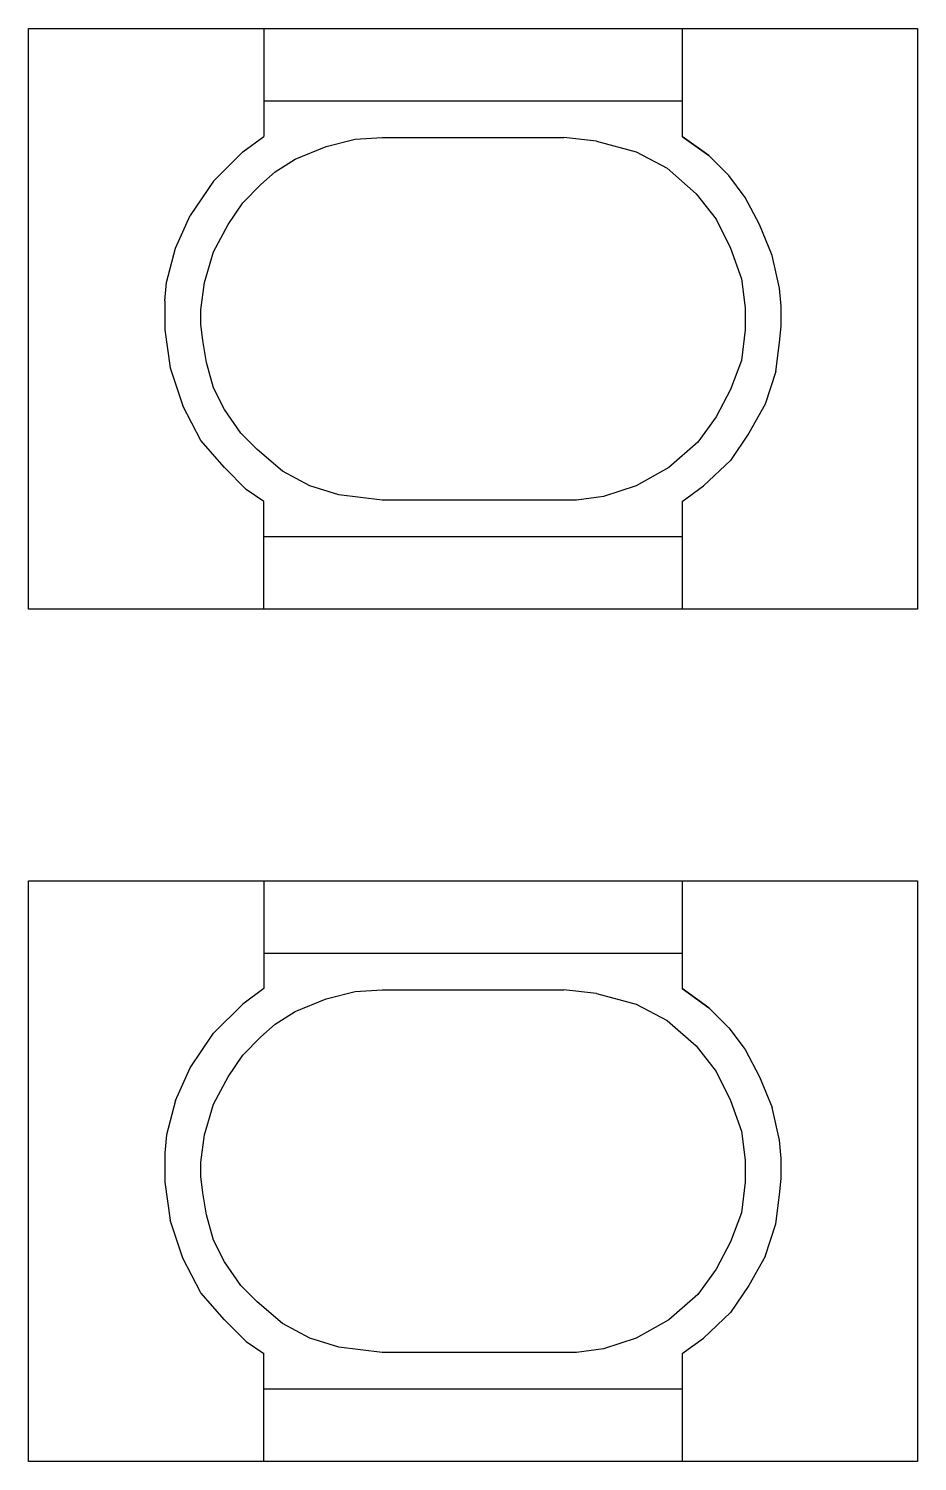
# Model space of a CAD drawing. Header units: millimetres. Extents: x 16604 to 36223, y 4309 to 8014.
# Drawn here: x 19497.86 to 19502.76, y 5302.41 to 5310.31 of the extents above; entities that cross this region are included whole.
import ezdxf

# ---------------------------------------------------------------- set-up
doc = ezdxf.new("R2010")
doc.units = ezdxf.units.MM
doc.layers.get('0').update_dxf_attribs({"lineweight": 35})

msp = doc.modelspace()

# ---------------------------------------------------------------- linework, layer by layer
at = {"color": 7, "linetype": 'Continuous', "lineweight": 25}
for p, q in [((19497.8599, 5310.3131), (19502.7599, 5310.3131)), ((19497.8599, 5307.1131), (19497.8599, 5310.3131)), ((19499.1559, 5310.3131), (19499.1559, 5309.7192)), ((19501.4638, 5310.3131), (19501.4638, 5309.7192)), ((19502.7599, 5310.3131), (19502.7599, 5307.1131)), ((19501.4638, 5309.9131), (19499.1559, 5309.9131)), ((19499.0399, 5309.6331), (19499.1559, 5309.7192)), ((19499.6599, 5309.7031), (19499.8099, 5309.7131)), ((19499.8099, 5309.7131), (19500.8099, 5309.7131)), ((19500.9899, 5309.6931), (19500.8099, 5309.7131)), ((19501.6099, 5309.6131), (19501.4638, 5309.7193)), ((19501.4638, 5309.7192), (19501.6099, 5309.6131)), ((19499.0399, 5309.6331), (19498.8799, 5309.4731)), ((19499.3299, 5309.5931), (19499.4999, 5309.6631)), ((19499.4999, 5309.6631), (19499.6599, 5309.7031)), ((19500.9899, 5309.6931), (19501.2099, 5309.6331)), ((19501.2099, 5309.6331), (19501.3799, 5309.5431)), ((19499.2199, 5309.5231), (19499.3299, 5309.5931)), ((19501.7199, 5309.5031), (19501.6099, 5309.6131)), ((19498.8799, 5309.4731), (19498.7499, 5309.2831)), ((19499.1399, 5309.4531), (19499.2199, 5309.5231)), ((19501.3799, 5309.5431), (19501.5399, 5309.4031)), ((19501.8099, 5309.3831), (19501.7199, 5309.5031)), ((19499.0399, 5309.3531), (19499.1399, 5309.4531)), ((19501.5399, 5309.4031), (19501.6499, 5309.2631)), ((19498.9599, 5309.2331), (19499.0399, 5309.3531)), ((19501.8899, 5309.2331), (19501.8099, 5309.3831)), ((19498.6699, 5309.1031), (19498.7499, 5309.2831)), ((19501.6499, 5309.2631), (19501.7299, 5309.1031)), ((19498.8799, 5309.0831), (19498.9599, 5309.2331)), ((19501.9599, 5309.0631), (19501.8899, 5309.2331)), ((19498.6199, 5308.9131), (19498.6699, 5309.1031)), ((19498.8299, 5308.9131), (19498.8799, 5309.0831)), ((19501.7299, 5309.1031), (19501.7899, 5308.9331)), ((19501.9999, 5308.8831), (19501.9599, 5309.0631)), ((19501.7899, 5308.9331), (19501.8099, 5308.7731)), ((19498.6099, 5308.8131), (19498.6199, 5308.9131)), ((19498.8099, 5308.7631), (19498.8299, 5308.9131)), ((19502.0099, 5308.7831), (19501.9999, 5308.8831)), ((19498.6099, 5308.8131), (19498.6099, 5308.6531)), ((19498.8099, 5308.6831), (19498.8099, 5308.7631)), ((19501.8099, 5308.7731), (19501.8099, 5308.6531)), ((19502.0099, 5308.6731), (19502.0099, 5308.7831)), ((19498.8199, 5308.5931), (19498.8099, 5308.6831)), ((19498.6099, 5308.6531), (19498.6399, 5308.4431)), ((19501.8099, 5308.6531), (19501.7899, 5308.4831)), ((19501.9999, 5308.5831), (19502.0099, 5308.6731)), ((19498.8399, 5308.4731), (19498.8199, 5308.5931)), ((19501.9799, 5308.4231), (19501.9999, 5308.5831)), ((19498.8799, 5308.3331), (19498.8399, 5308.4731)), ((19501.7899, 5308.4831), (19501.7299, 5308.3231)), ((19498.6399, 5308.4431), (19498.7099, 5308.2331)), ((19501.9799, 5308.4231), (19501.9199, 5308.2431)), ((19498.9399, 5308.2131), (19498.8799, 5308.3331)), ((19501.7299, 5308.3231), (19501.6499, 5308.1731)), ((19498.8099, 5308.0431), (19498.7099, 5308.2331)), ((19499.0299, 5308.0831), (19498.9399, 5308.2131)), ((19501.9199, 5308.2431), (19501.8299, 5308.0831)), ((19501.6499, 5308.1731), (19501.5499, 5308.0331)), ((19499.1199, 5307.9931), (19499.0299, 5308.0831)), ((19501.8299, 5308.0831), (19501.7299, 5307.9331)), ((19498.9399, 5307.8931), (19498.8099, 5308.0431)), ((19499.2599, 5307.8731), (19499.1199, 5307.9931)), ((19501.5499, 5308.0331), (19501.3899, 5307.8931)), ((19499.0599, 5307.7731), (19498.9399, 5307.8931)), ((19501.3899, 5307.8931), (19501.2099, 5307.7931)), ((19501.7299, 5307.9331), (19501.5799, 5307.7931)), ((19499.4099, 5307.7931), (19499.2599, 5307.8731)), ((19499.1559, 5307.707), (19499.0599, 5307.7731)), ((19499.5699, 5307.7431), (19499.4099, 5307.7931)), ((19499.8099, 5307.7131), (19499.5699, 5307.7431)), ((19501.2099, 5307.7931), (19501.0299, 5307.7331)), ((19501.4638, 5307.707), (19501.5799, 5307.7931)), ((19499.1559, 5307.1131), (19499.1559, 5307.707)), ((19500.5199, 5307.7131), (19499.8099, 5307.7131)), ((19500.8799, 5307.7131), (19500.5199, 5307.7131)), ((19501.0299, 5307.7331), (19500.8799, 5307.7131)), ((19501.4638, 5307.707), (19501.4638, 5307.1131)), ((19499.1559, 5307.5131), (19501.4638, 5307.5131)), ((19502.7599, 5307.1131), (19497.8599, 5307.1131)), ((19497.8599, 5305.6141), (19502.7599, 5305.6141)), ((19497.8599, 5302.4141), (19497.8599, 5305.6141)), ((19499.1559, 5305.6141), (19499.1559, 5305.0202)), ((19501.4638, 5305.6141), (19501.4638, 5305.0202)), ((19502.7599, 5305.6141), (19502.7599, 5302.4141)), ((19501.4638, 5305.2141), (19499.1559, 5305.2141)), ((19499.1559, 5305.0202), (19499.0399, 5304.9341)), ((19499.4999, 5304.9641), (19499.6599, 5305.0041)), ((19499.6599, 5305.0041), (19499.8099, 5305.0141)), ((19499.8099, 5305.0141), (19500.8099, 5305.0141)), ((19500.9899, 5304.9941), (19500.8099, 5305.0141)), ((19500.9899, 5304.9941), (19501.2099, 5304.9341)), ((19501.6099, 5304.9141), (19501.4638, 5305.0203)), ((19501.4638, 5305.0202), (19501.6099, 5304.9141)), ((19499.0399, 5304.9341), (19498.8799, 5304.7741)), ((19499.2199, 5304.8241), (19499.3299, 5304.8941)), ((19499.3299, 5304.8941), (19499.4999, 5304.9641)), ((19501.2099, 5304.9341), (19501.3799, 5304.8441)), ((19501.6099, 5304.9141), (19501.7199, 5304.8041)), ((19499.1399, 5304.7541), (19499.2199, 5304.8241)), ((19501.3799, 5304.8441), (19501.5399, 5304.7041)), ((19498.7499, 5304.5841), (19498.8799, 5304.7741)), ((19499.0399, 5304.6541), (19499.1399, 5304.7541)), ((19501.7199, 5304.8041), (19501.8099, 5304.6841)), ((19501.5399, 5304.7041), (19501.6499, 5304.5641)), ((19501.8099, 5304.6841), (19501.8899, 5304.5341)), ((19498.6699, 5304.4041), (19498.7499, 5304.5841)), ((19498.9599, 5304.5341), (19499.0399, 5304.6541)), ((19498.8799, 5304.3841), (19498.9599, 5304.5341)), ((19501.6499, 5304.5641), (19501.7299, 5304.4041)), ((19501.8899, 5304.5341), (19501.9599, 5304.3641)), ((19498.6699, 5304.4041), (19498.6199, 5304.2141)), ((19498.8299, 5304.2141), (19498.8799, 5304.3841)), ((19501.7299, 5304.4041), (19501.7899, 5304.2341)), ((19501.9999, 5304.1841), (19501.9599, 5304.3641)), ((19498.6199, 5304.2141), (19498.6099, 5304.1141)), ((19498.8099, 5304.0641), (19498.8299, 5304.2141)), ((19501.7899, 5304.2341), (19501.8099, 5304.0741)), ((19502.0099, 5304.0841), (19501.9999, 5304.1841)), ((19498.6099, 5304.1141), (19498.6099, 5303.9541)), ((19498.8099, 5303.9841), (19498.8099, 5304.0641)), ((19501.8099, 5304.0741), (19501.8099, 5303.9541)), ((19502.0099, 5303.9741), (19502.0099, 5304.0841)), ((19498.6099, 5303.9541), (19498.6399, 5303.7441)), ((19498.8199, 5303.8941), (19498.8099, 5303.9841)), ((19501.8099, 5303.9541), (19501.7899, 5303.7841)), ((19501.9999, 5303.8841), (19502.0099, 5303.9741)), ((19498.8399, 5303.7741), (19498.8199, 5303.8941)), ((19501.9799, 5303.7241), (19501.9999, 5303.8841)), ((19498.7099, 5303.5341), (19498.6399, 5303.7441)), ((19498.8799, 5303.6341), (19498.8399, 5303.7741)), ((19501.7899, 5303.7841), (19501.7299, 5303.6241)), ((19501.9199, 5303.5441), (19501.9799, 5303.7241)), ((19498.9399, 5303.5141), (19498.8799, 5303.6341)), ((19501.7299, 5303.6241), (19501.6499, 5303.4741)), ((19498.8099, 5303.3441), (19498.7099, 5303.5341)), ((19499.0299, 5303.3841), (19498.9399, 5303.5141)), ((19501.6499, 5303.4741), (19501.5499, 5303.3341)), ((19501.9199, 5303.5441), (19501.8299, 5303.3841)), ((19498.9399, 5303.1941), (19498.8099, 5303.3441)), ((19499.1199, 5303.2941), (19499.0299, 5303.3841)), ((19501.5499, 5303.3341), (19501.3899, 5303.1941)), ((19501.8299, 5303.3841), (19501.7299, 5303.2341)), ((19499.2599, 5303.1741), (19499.1199, 5303.2941)), ((19501.7299, 5303.2341), (19501.5799, 5303.0941)), ((19499.0599, 5303.0741), (19498.9399, 5303.1941)), ((19499.4099, 5303.0941), (19499.2599, 5303.1741)), ((19501.3899, 5303.1941), (19501.2099, 5303.0941)), ((19499.5699, 5303.0441), (19499.4099, 5303.0941)), ((19501.2099, 5303.0941), (19501.0299, 5303.0341)), ((19501.4638, 5303.008), (19501.5799, 5303.0941)), ((19499.0599, 5303.0741), (19499.1559, 5303.008)), ((19499.1559, 5302.4141), (19499.1559, 5303.008)), ((19499.8099, 5303.0141), (19499.5699, 5303.0441)), ((19500.5199, 5303.0141), (19499.8099, 5303.0141)), ((19500.8799, 5303.0141), (19500.5199, 5303.0141)), ((19501.0299, 5303.0341), (19500.8799, 5303.0141)), ((19501.4638, 5303.008), (19501.4638, 5302.4141)), ((19499.1559, 5302.8141), (19501.4638, 5302.8141)), ((19502.7599, 5302.4141), (19497.8599, 5302.4141))]:
    msp.add_line(p, q, dxfattribs=at)

doc.saveas('drawing.dxf')
